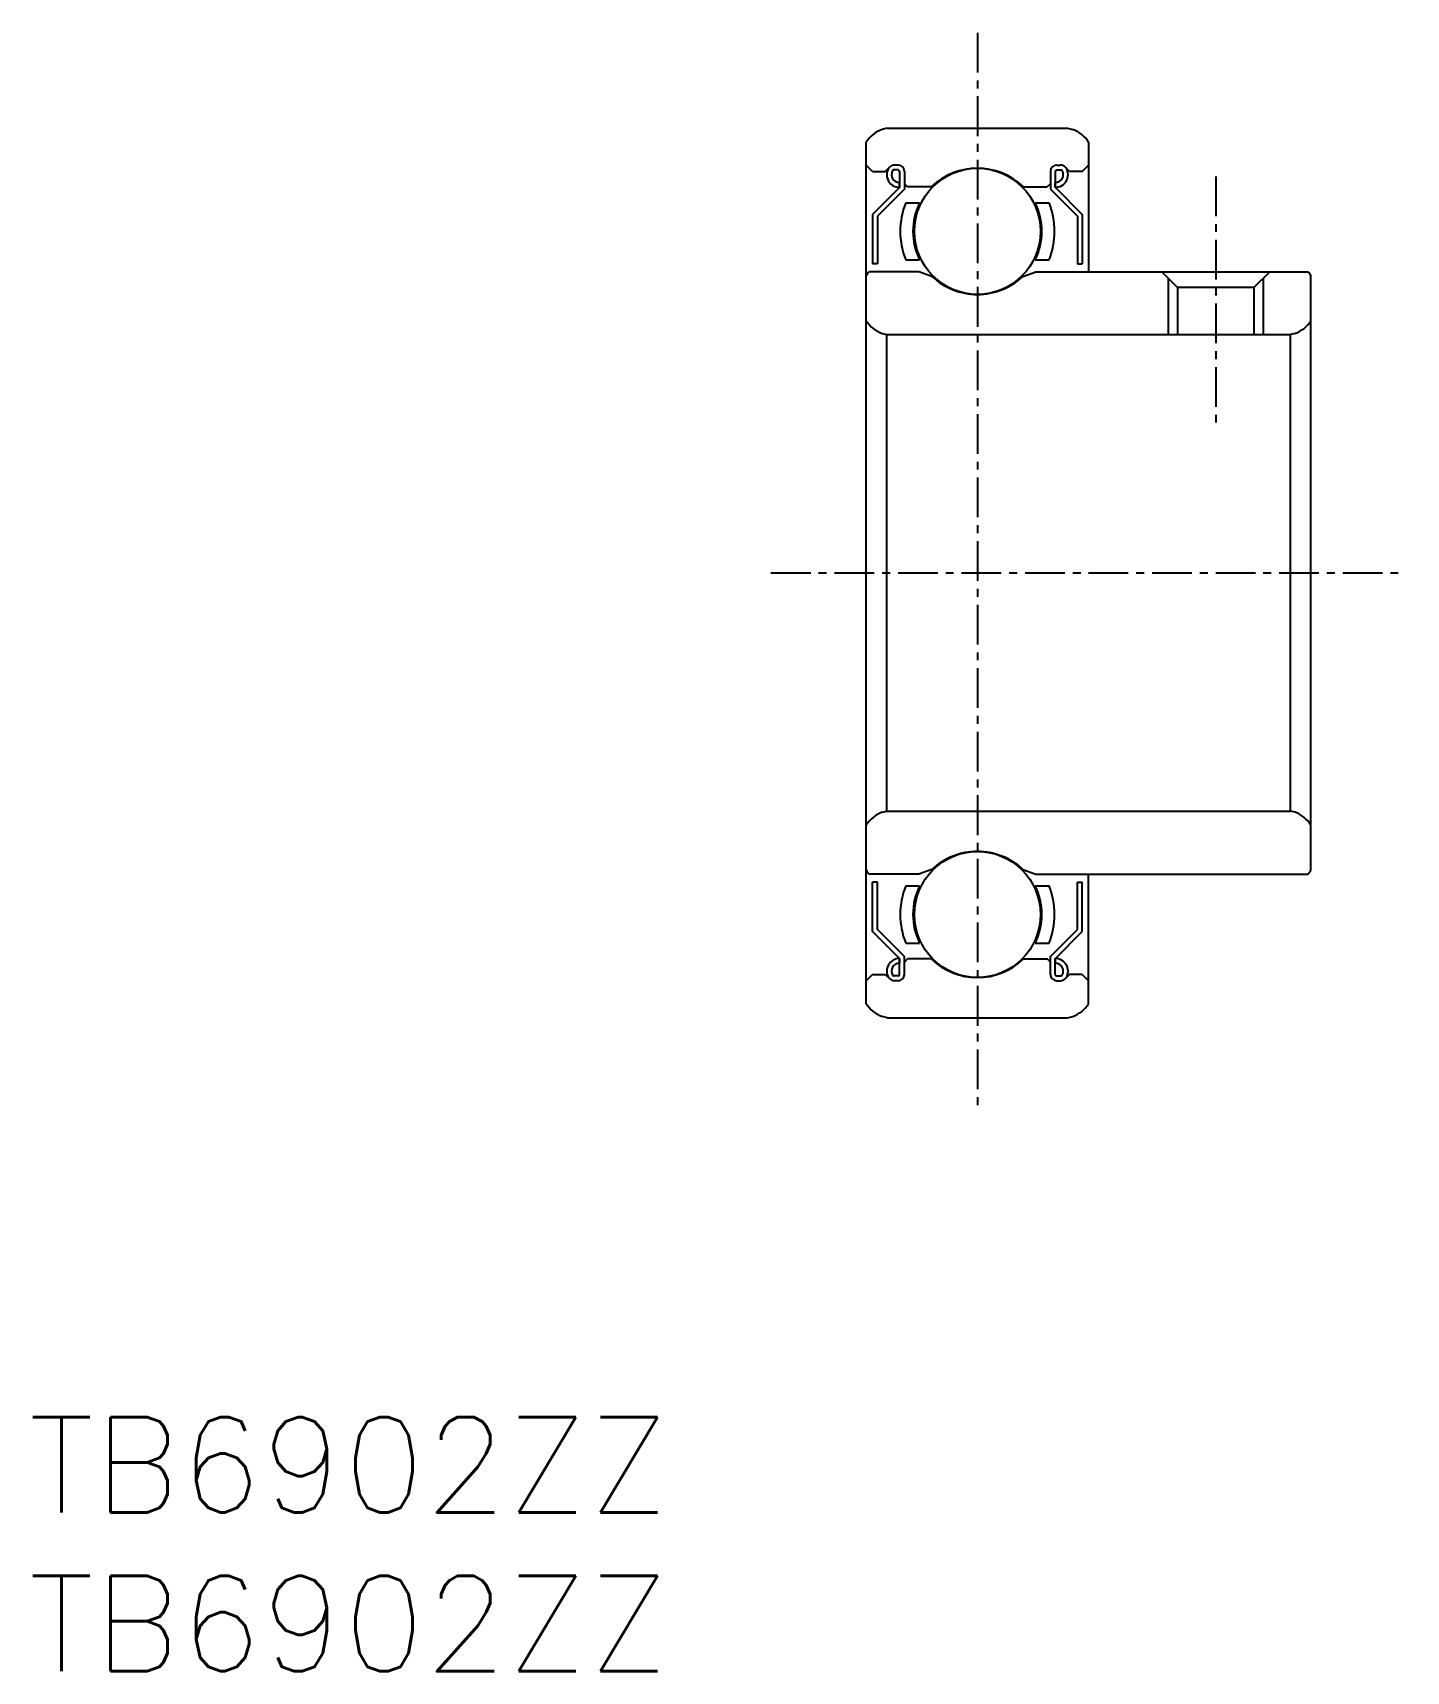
# Model space of a CAD drawing. Extents: x 44.9 to 88.1, y 37.3 to 88.9.
import ezdxf
from ezdxf.enums import TextEntityAlignment as Align

# ---------------------------------------------------------------- set-up
doc = ezdxf.new("R2010")
doc.units = 0
doc.linetypes.add('CENTER', pattern=[2, 1.25, -0.25, 0.25, -0.25])
doc.layers.get('0').update_dxf_attribs({"linetype": 'CONTINUOUS'})
doc.layers.add('CENTER', color=1, linetype='CENTER')
doc.styles.get("Standard").update_dxf_attribs({"font": 'txt.shx', "bigfont": 'extfont.shx'})

msp = doc.modelspace()

# ---------------------------------------------------------------- linework, layer by layer
at = {"color": 7, "linetype": 'CONTINUOUS'}
for p, q in [((71.813, 85.863), (71.65, 85.823)), ((71.813, 85.863), (77.486, 85.863)), ((77.486, 85.863), (77.65, 85.823)), ((71.15, 58.305), (71.15, 85.421)), ((78.15, 85.421), (78.15, 81.343)), ((71.35, 84.498), (71.15, 84.698)), ((71.75, 84.498), (71.891, 84.639)), ((71.891, 84.639), (71.85, 84.598)), ((72.15, 84.698), (72.032, 84.698)), ((72.15, 84.698), (72.032, 84.698)), ((77.15, 84.698), (77.267, 84.698)), ((77.15, 84.698), (77.267, 84.698)), ((77.408, 84.639), (77.45, 84.598)), ((77.55, 84.498), (77.408, 84.639)), ((77.95, 84.498), (78.15, 84.698)), ((71.35, 84.498), (71.75, 84.498)), ((72.15, 84.548), (72.023, 84.548)), ((72.2, 84.498), (72.2, 83.998)), ((72.2, 83.998), (72.2, 84.148)), ((72.35, 84.498), (72.35, 84.113)), ((72.35, 84.498), (72.35, 83.936)), ((72.35, 84.113), (72.45, 84.013)), ((76.95, 84.113), (76.85, 84.013)), ((76.95, 84.498), (76.95, 84.113)), ((76.95, 84.498), (76.95, 83.936)), ((77.1, 84.498), (77.1, 83.998)), ((77.1, 83.998), (77.1, 84.148)), ((77.15, 84.548), (77.276, 84.548)), ((77.95, 84.498), (77.55, 84.498)), ((72.196, 83.994), (71.35, 83.148)), ((72.35, 83.936), (71.5, 83.086)), ((73.197, 84.013), (72.45, 84.013)), ((76.102, 84.013), (76.85, 84.013)), ((76.95, 83.936), (77.8, 83.086)), ((77.103, 83.994), (77.95, 83.148)), ((71.35, 83.148), (71.35, 81.593)), ((71.5, 83.086), (71.5, 81.593)), ((72.392, 83.513), (72.829, 83.513)), ((76.47, 83.513), (76.907, 83.513)), ((77.8, 83.086), (77.8, 81.593)), ((77.95, 83.148), (77.95, 81.593)), ((71.5, 81.593), (71.35, 81.593)), ((72.392, 81.713), (72.829, 81.713)), ((76.47, 81.713), (76.907, 81.713)), ((77.8, 81.593), (77.95, 81.593)), ((72.807, 81.343), (71.243, 81.343)), ((73.219, 81.193), (72.807, 81.343)), ((76.08, 81.193), (76.492, 81.343)), ((76.492, 81.343), (85.056, 81.343)), ((80.95, 80.843), (80.45, 81.343)), ((80.65, 81.143), (80.65, 79.363)), ((83.85, 81.343), (83.35, 80.843)), ((83.65, 81.143), (83.65, 79.363)), ((85.15, 62.513), (85.15, 81.213)), ((83.35, 80.843), (80.95, 80.843)), ((80.95, 80.843), (80.95, 79.363)), ((83.35, 80.843), (83.35, 79.363)), ((71.65, 79.398), (71.793, 79.363)), ((71.793, 64.363), (71.793, 79.363)), ((71.793, 79.363), (84.506, 79.363)), ((84.65, 79.398), (84.506, 79.363)), ((84.506, 64.363), (84.506, 79.363)), ((71.65, 64.328), (71.793, 64.363)), ((71.793, 64.363), (84.506, 64.363)), ((84.65, 64.328), (84.506, 64.363)), ((73.219, 62.533), (72.807, 62.383)), ((76.08, 62.533), (76.492, 62.383)), ((72.807, 62.383), (71.243, 62.383)), ((71.35, 60.578), (71.35, 62.133)), ((71.5, 62.133), (71.35, 62.133)), ((71.5, 60.64), (71.5, 62.133)), ((72.392, 62.013), (72.829, 62.013)), ((76.47, 62.013), (76.907, 62.013)), ((76.492, 62.383), (85.056, 62.383)), ((77.8, 60.64), (77.8, 62.133)), ((77.8, 62.133), (77.95, 62.133)), ((77.95, 60.578), (77.95, 62.133)), ((78.15, 58.305), (78.15, 62.383)), ((72.196, 59.732), (71.35, 60.578)), ((72.35, 59.79), (71.5, 60.64)), ((76.95, 59.79), (77.8, 60.64)), ((77.103, 59.732), (77.95, 60.578)), ((72.392, 60.213), (72.829, 60.213)), ((76.47, 60.213), (76.907, 60.213)), ((72.2, 59.228), (72.2, 59.728)), ((72.2, 59.728), (72.2, 59.578)), ((72.35, 59.228), (72.35, 59.79)), ((72.35, 59.613), (72.45, 59.713)), ((72.35, 59.228), (72.35, 59.613)), ((73.197, 59.713), (72.45, 59.713)), ((76.102, 59.713), (76.85, 59.713)), ((76.95, 59.613), (76.85, 59.713)), ((76.95, 59.228), (76.95, 59.79)), ((76.95, 59.228), (76.95, 59.613)), ((77.1, 59.228), (77.1, 59.728)), ((77.1, 59.728), (77.1, 59.578)), ((71.35, 59.228), (71.15, 59.028)), ((71.35, 59.228), (71.75, 59.228)), ((71.75, 59.228), (71.891, 59.087)), ((71.891, 59.087), (71.85, 59.128)), ((72.15, 59.178), (72.023, 59.178)), ((72.15, 59.028), (72.032, 59.028)), ((72.15, 59.028), (72.032, 59.028)), ((77.15, 59.178), (77.276, 59.178)), ((77.15, 59.028), (77.267, 59.028)), ((77.15, 59.028), (77.267, 59.028)), ((77.55, 59.228), (77.408, 59.087)), ((77.408, 59.087), (77.45, 59.128)), ((77.95, 59.228), (77.55, 59.228)), ((77.95, 59.228), (78.15, 59.028)), ((71.813, 57.863), (71.65, 57.903)), ((71.813, 57.863), (77.486, 57.863)), ((77.486, 57.863), (77.65, 57.903))]:
    msp.add_line(p, q, dxfattribs=at)
for centre in [(74.65, 82.613), (74.65, 61.113)]:
    msp.add_circle(centre, 1.984, dxfattribs=at)
for centre, radius, start, end in [((71.993, 84.884), 1, 110.0869, 147.5057), ((77.306, 84.884), 1, 32.4943, 69.9131), ((72.196, 84.398), 0.4, 149.9973, 270.5156), ((72.032, 84.498), 0.2, 90, 135), ((72.032, 84.498), 0.2, 90, 135), ((72.15, 84.498), 0.2, 0, 90), ((72.15, 84.498), 0.2, 0, 90), ((74.65, 82.503), 2.095, 46.1176, 133.8824), ((77.15, 84.498), 0.2, 90, 180), ((77.15, 84.498), 0.2, 90, 180), ((77.103, 84.398), 0.4, 269.4844, 30.0027), ((77.267, 84.498), 0.2, 45, 90), ((77.267, 84.498), 0.2, 45, 90), ((72.196, 84.398), 0.25, 149.9946, 270.8249), ((72.023, 84.498), 0.05, 90, 149.9946), ((72.15, 84.498), 0.05, 0, 90), ((77.15, 84.498), 0.05, 90, 180), ((77.103, 84.398), 0.25, 269.1751, 30.0054), ((77.276, 84.498), 0.05, 30.0054, 90), ((74.66, 82.613), 2.44, 158.3551, 201.6449), ((74.66, 82.613), 2.04, 153.821, 206.179), ((74.64, 82.613), 2.04, 333.821, 26.179), ((74.64, 82.613), 2.44, 338.3551, 21.6449), ((71.514, 81.048), 0.4, 132.5711, 155.7048), ((74.65, 82.723), 2.095, 226.9276, 270), ((74.65, 82.723), 2.095, 270, 313.0724), ((84.785, 81.048), 0.4, 24.2952, 47.4289), ((71.993, 80.337), 1, 212.4943, 249.9131), ((84.306, 80.337), 1, 290.0869, 327.5057), ((71.993, 63.389), 1, 110.0869, 147.5057), ((84.306, 63.389), 1, 32.4943, 69.9131), ((74.65, 61.002), 2.095, 90, 133.0724), ((74.65, 61.002), 2.095, 46.9276, 90), ((71.514, 62.678), 0.4, 204.2952, 227.4289), ((84.785, 62.678), 0.4, 312.5711, 335.7048), ((74.66, 61.113), 2.44, 158.3551, 201.6449), ((74.66, 61.113), 2.04, 153.821, 206.179), ((74.64, 61.113), 2.04, 333.821, 26.179), ((74.64, 61.113), 2.44, 338.3551, 21.6449), ((72.196, 59.328), 0.4, 89.4844, 210.0027), ((72.196, 59.328), 0.25, 89.1751, 210.0054), ((74.65, 61.223), 2.095, 226.1176, 313.8824), ((77.103, 59.328), 0.4, 329.9973, 90.5156), ((77.103, 59.328), 0.25, 329.9946, 90.8249), ((72.032, 59.228), 0.2, 225, 270), ((72.032, 59.228), 0.2, 225, 270), ((72.023, 59.228), 0.05, 210.0054, 270), ((72.15, 59.228), 0.05, 270, 0), ((72.15, 59.228), 0.2, 270, 0), ((72.15, 59.228), 0.2, 270, 0), ((77.15, 59.228), 0.2, 180, 270), ((77.15, 59.228), 0.2, 180, 270), ((77.15, 59.228), 0.05, 180, 270), ((77.267, 59.228), 0.2, 270, 315), ((77.267, 59.228), 0.2, 270, 315), ((77.276, 59.228), 0.05, 270, 329.9946), ((71.993, 58.842), 1, 212.4943, 249.9131), ((77.306, 58.842), 1, 290.0869, 327.5057)]:
    msp.add_arc(centre, radius, start, end, dxfattribs=at)
at = {"layer": 'CENTER', "color": 1, "linetype": 'CENTER'}
for p, q in [((74.65, 88.863), (74.65, 54.863)), ((82.15, 84.343), (82.15, 76.363)), ((68.15, 71.863), (88.15, 71.863))]:
    msp.add_line(p, q, dxfattribs=at)

# ---------------------------------------------------------------- texts
at = {"color": 7, "linetype": 'CONTINUOUS'}
for p in [(44.782, 43.795), (44.782, 38.795)]:
    msp.add_text('TB6902ZZ', height=3, dxfattribs=at).set_placement(p, align=Align.MIDDLE_LEFT)

doc.saveas('drawing.dxf')
